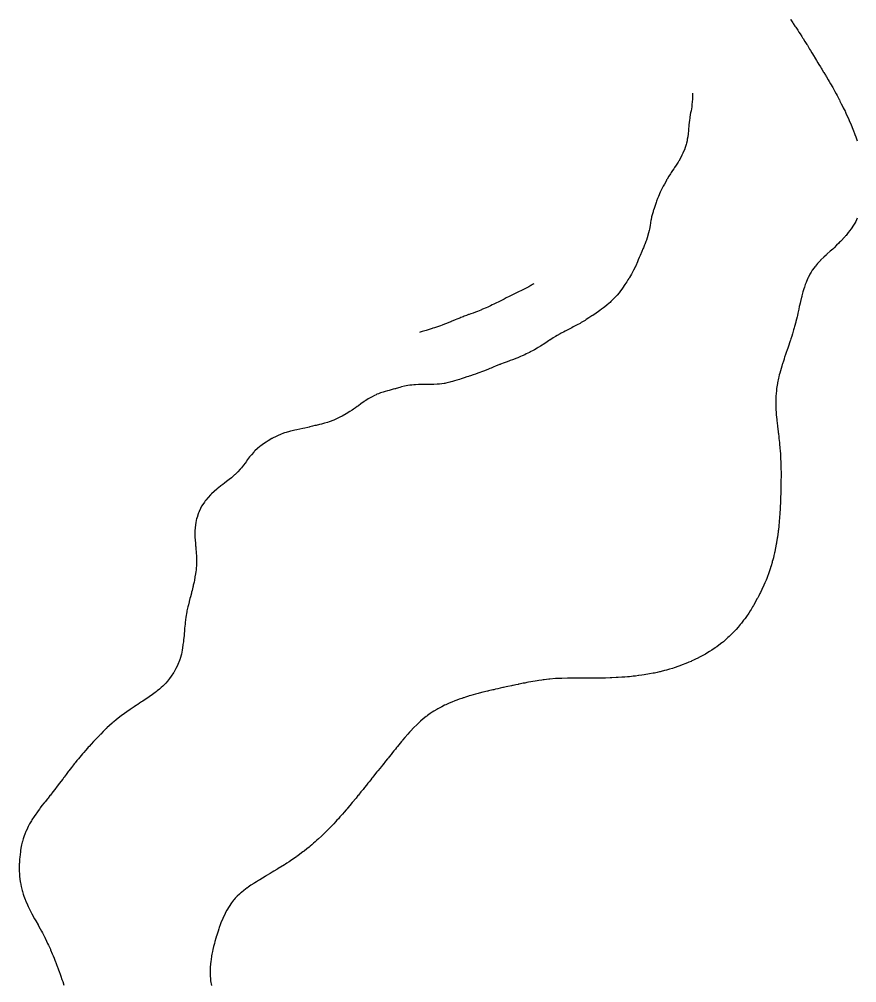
# Model space of a CAD drawing. Extents: x -717077 to -715000, y -984627 to -984000.
# Drawn here: x -717014.6 to -716878.6, y -984389.9 to -984233.4 of the extents above; entities that cross this region are included whole.
import ezdxf

# ---------------------------------------------------------------- set-up
doc = ezdxf.new("R2010")
doc.units = 0
doc.layers.add('buffer_B1_0_1_clip', color=7, linetype='Continuous')

msp = doc.modelspace()

# ---------------------------------------------------------------- linework, layer by layer
at = {"layer": 'buffer_B1_0_1_clip'}
for points in [[(-716889.37, -984233.4), (-716889.3, -984233.5), (-716888.98, -984233.98), (-716888.91, -984234.09), (-716888.63, -984234.5), (-716888.58, -984234.58), (-716888.5, -984234.69), (-716888.18, -984235.18), (-716887.97, -984235.5), (-716887.79, -984235.79), (-716887.5, -984236.21), (-716887.39, -984236.39), (-716887.32, -984236.5), (-716887.01, -984236.99), (-716887, -984237), (-716886.68, -984237.5), (-716886.61, -984237.61), (-716886.5, -984237.8), (-716886.24, -984238.24), (-716886.08, -984238.5), (-716885.87, -984238.87), (-716885.5, -984239.47), (-716885.49, -984239.49), (-716885.48, -984239.5), (-716885.45, -984239.55), (-716885.12, -984240.12), (-716884.89, -984240.5), (-716884.75, -984240.75), (-716884.5, -984241.12), (-716884.36, -984241.36), (-716884.28, -984241.5), (-716883.99, -984241.99), (-716883.93, -984242.07), (-716883.66, -984242.5), (-716883.6, -984242.6), (-716883.5, -984242.77), (-716883.23, -984243.23), (-716883.07, -984243.5), (-716882.87, -984243.87), (-716882.5, -984244.49), (-716882.5, -984244.5), (-716882.49, -984244.5), (-716882.49, -984244.51), (-716882.15, -984245.15), (-716881.95, -984245.5), (-716881.8, -984245.8), (-716881.5, -984246.33), (-716881.44, -984246.44), (-716881.41, -984246.5), (-716881.32, -984246.68), (-716881.11, -984247.11), (-716880.91, -984247.5), (-716880.78, -984247.78), (-716880.5, -984248.32), (-716880.44, -984248.44), (-716880.41, -984248.5), (-716880.34, -984248.66), (-716880.13, -984249.13), (-716879.96, -984249.5), (-716879.83, -984249.83), (-716879.54, -984250.46), (-716879.52, -984250.5), (-716879.51, -984250.51), (-716879.5, -984250.55), (-716879.23, -984251.23), (-716879.12, -984251.5), (-716878.95, -984251.95), (-716878.88, -984252.12), (-716878.73, -984252.5), (-716878.67, -984252.67), (-716878.5, -984253.12)], [(-716905.25, -984245.4), (-716905.25, -984245.5), (-716905.26, -984245.75), (-716905.27, -984246.27), (-716905.28, -984246.5), (-716905.29, -984246.71), (-716905.36, -984247.36), (-716905.37, -984247.5), (-716905.39, -984247.61), (-716905.5, -984248.26), (-716905.54, -984248.46), (-716905.55, -984248.5), (-716905.56, -984248.56), (-716905.68, -984249.32), (-716905.72, -984249.5), (-716905.75, -984249.75), (-716905.8, -984250.2), (-716905.84, -984250.5), (-716905.87, -984250.87), (-716905.89, -984251.11), (-716905.93, -984251.5), (-716905.98, -984251.98), (-716905.98, -984252.02), (-716906.04, -984252.5), (-716906.11, -984252.89), (-716906.15, -984253.15), (-716906.22, -984253.5), (-716906.28, -984253.72), (-716906.5, -984254.41), (-716906.52, -984254.48), (-716906.53, -984254.5), (-716906.56, -984254.56), (-716906.83, -984255.17), (-716906.98, -984255.5), (-716907.16, -984255.84), (-716907.5, -984256.45), (-716907.52, -984256.48), (-716907.53, -984256.5), (-716907.59, -984256.59), (-716907.91, -984257.09), (-716908.19, -984257.5), (-716908.31, -984257.69), (-716908.5, -984257.98), (-716908.71, -984258.29), (-716908.84, -984258.5), (-716909.09, -984258.91), (-716909.39, -984259.39), (-716909.46, -984259.5), (-716909.47, -984259.53), (-716909.5, -984259.58), (-716909.83, -984260.17), (-716910, -984260.5), (-716910.17, -984260.83), (-716910.5, -984261.49), (-716910.51, -984261.5), (-716910.51, -984261.5), (-716910.51, -984261.51), (-716910.8, -984262.2), (-716910.92, -984262.5), (-716911.08, -984262.92), (-716911.16, -984263.16), (-716911.28, -984263.5), (-716911.34, -984263.66), (-716911.5, -984264.13), (-716911.59, -984264.41), (-716911.62, -984264.5), (-716911.67, -984264.67), (-716911.81, -984265.19), (-716911.9, -984265.5), (-716911.99, -984265.99), (-716912, -984266), (-716912.09, -984266.5), (-716912.15, -984266.85), (-716912.21, -984267.21), (-716912.26, -984267.5), (-716912.31, -984267.69), (-716912.49, -984268.49), (-716912.49, -984268.5), (-716912.49, -984268.51), (-716912.5, -984268.53), (-716912.74, -984269.26), (-716912.83, -984269.5), (-716913.02, -984269.98), (-716913.04, -984270.04), (-716913.23, -984270.5), (-716913.31, -984270.69), (-716913.5, -984271.13), (-716913.61, -984271.39), (-716913.66, -984271.5), (-716913.78, -984271.78), (-716913.91, -984272.09), (-716914.07, -984272.5), (-716914.2, -984272.8), (-716914.47, -984273.47), (-716914.48, -984273.5), (-716914.49, -984273.51), (-716914.5, -984273.54), (-716914.82, -984274.18), (-716914.99, -984274.5), (-716915.17, -984274.83), (-716915.5, -984275.36), (-716915.55, -984275.45), (-716915.59, -984275.5), (-716915.74, -984275.74), (-716915.94, -984276.06), (-716916.23, -984276.5), (-716916.34, -984276.66), (-716916.5, -984276.89), (-716916.75, -984277.25), (-716916.93, -984277.5), (-716917.18, -984277.82), (-716917.5, -984278.2), (-716917.64, -984278.36), (-716917.77, -984278.5), (-716918.12, -984278.88), (-716918.5, -984279.26), (-716918.62, -984279.38), (-716918.77, -984279.5), (-716919.16, -984279.84), (-716919.5, -984280.13), (-716919.71, -984280.29), (-716920.01, -984280.5), (-716920.29, -984280.71), (-716920.5, -984280.86), (-716920.88, -984281.12), (-716921.46, -984281.5), (-716921.48, -984281.52), (-716921.5, -984281.53), (-716921.59, -984281.59), (-716922.08, -984281.92), (-716922.5, -984282.19), (-716922.69, -984282.31), (-716923.02, -984282.5), (-716923.32, -984282.68), (-716923.5, -984282.79), (-716923.97, -984283.04), (-716924.11, -984283.11), (-716924.5, -984283.32), (-716924.62, -984283.38), (-716924.86, -984283.5), (-716925.28, -984283.72), (-716925.5, -984283.84), (-716925.94, -984284.07), (-716926.2, -984284.2), (-716926.5, -984284.35), (-716926.59, -984284.41), (-716926.77, -984284.5), (-716927.23, -984284.77), (-716927.5, -984284.92), (-716927.86, -984285.14), (-716928.44, -984285.5), (-716928.48, -984285.52), (-716928.5, -984285.54), (-716928.62, -984285.62), (-716929.07, -984285.93), (-716929.5, -984286.21), (-716929.67, -984286.33), (-716929.96, -984286.5), (-716930.29, -984286.71), (-716930.5, -984286.84), (-716930.93, -984287.07), (-716931.24, -984287.24), (-716931.5, -984287.38), (-716931.58, -984287.42), (-716931.73, -984287.5), (-716932.24, -984287.76), (-716932.5, -984287.89), (-716932.92, -984288.08), (-716933.2, -984288.2), (-716933.5, -984288.33), (-716933.62, -984288.38), (-716933.93, -984288.5), (-716934.34, -984288.67), (-716934.5, -984288.73), (-716934.85, -984288.85), (-716935.07, -984288.93), (-716935.5, -984289.08), (-716935.81, -984289.19), (-716936.42, -984289.42), (-716936.5, -984289.45), (-716936.54, -984289.47), (-716936.62, -984289.5), (-716937.24, -984289.77), (-716937.5, -984289.87), (-716937.94, -984290.06), (-716938.14, -984290.14), (-716938.5, -984290.29), (-716938.65, -984290.35), (-716939.02, -984290.5), (-716939.36, -984290.64), (-716939.5, -984290.69), (-716939.79, -984290.79), (-716940.1, -984290.9), (-716940.5, -984291.03), (-716940.85, -984291.15), (-716941.3, -984291.3), (-716941.5, -984291.37), (-716941.6, -984291.41), (-716941.88, -984291.5), (-716942.34, -984291.66), (-716942.5, -984291.71), (-716942.8, -984291.8), (-716943.11, -984291.89), (-716943.5, -984292.01), (-716943.88, -984292.12), (-716944.22, -984292.22), (-716944.5, -984292.3), (-716944.66, -984292.34), (-716945.31, -984292.5), (-716945.46, -984292.54), (-716945.5, -984292.55), (-716945.55, -984292.55), (-716946.34, -984292.66), (-716946.5, -984292.68), (-716946.69, -984292.69), (-716947.28, -984292.73), (-716947.5, -984292.74), (-716947.74, -984292.74), (-716948.26, -984292.74), (-716948.5, -984292.74), (-716948.74, -984292.74), (-716949.26, -984292.74), (-716949.5, -984292.74), (-716949.75, -984292.75), (-716950.24, -984292.76), (-716950.5, -984292.77), (-716950.81, -984292.81), (-716951.15, -984292.85), (-716951.5, -984292.89), (-716952, -984293), (-716952.01, -984293), (-716952.5, -984293.12), (-716952.79, -984293.21), (-716953.38, -984293.38), (-716953.5, -984293.42), (-716953.57, -984293.43), (-716953.84, -984293.5), (-716954.36, -984293.64), (-716954.5, -984293.68), (-716954.75, -984293.75), (-716955.15, -984293.86), (-716955.5, -984293.96), (-716955.9, -984294.1), (-716956.22, -984294.22), (-716956.5, -984294.32), (-716956.62, -984294.38), (-716956.89, -984294.5), (-716957.29, -984294.71), (-716957.5, -984294.82), (-716957.93, -984295.07), (-716958.32, -984295.32), (-716958.5, -984295.43), (-716958.54, -984295.46), (-716958.59, -984295.5), (-716959.12, -984295.89), (-716959.5, -984296.17), (-716959.69, -984296.31), (-716959.95, -984296.5), (-716960.27, -984296.73), (-716960.5, -984296.88), (-716960.88, -984297.12), (-716961.5, -984297.5), (-716961.5, -984297.5), (-716961.5, -984297.5), (-716961.5, -984297.5), (-716962.15, -984297.85), (-716962.5, -984298.04), (-716962.82, -984298.18), (-716963.5, -984298.5), (-716963.5, -984298.5), (-716963.5, -984298.5), (-716963.51, -984298.5), (-716964.23, -984298.77), (-716964.5, -984298.87), (-716964.99, -984299.01), (-716965.01, -984299.01), (-716965.5, -984299.15), (-716965.79, -984299.22), (-716966.36, -984299.36), (-716966.5, -984299.39), (-716966.59, -984299.41), (-716966.93, -984299.5), (-716967.39, -984299.61), (-716967.5, -984299.64), (-716967.69, -984299.69), (-716968.18, -984299.82), (-716968.5, -984299.89), (-716969, -984300), (-716969, -984300), (-716969.5, -984300.1), (-716969.84, -984300.16), (-716970.25, -984300.25), (-716970.5, -984300.3), (-716970.66, -984300.34), (-716971.23, -984300.5), (-716971.44, -984300.56), (-716971.5, -984300.58), (-716971.64, -984300.64), (-716972.15, -984300.85), (-716972.5, -984300.99), (-716972.84, -984301.16), (-716973.45, -984301.45), (-716973.5, -984301.48), (-716973.52, -984301.48), (-716973.55, -984301.5), (-716974.13, -984301.87), (-716974.5, -984302.08), (-716974.75, -984302.25), (-716975.13, -984302.5), (-716975.34, -984302.66), (-716975.5, -984302.79), (-716975.88, -984303.13), (-716976.3, -984303.5), (-716976.4, -984303.6), (-716976.5, -984303.71), (-716976.86, -984304.14), (-716977.18, -984304.5), (-716977.32, -984304.69), (-716977.5, -984304.93), (-716977.74, -984305.26), (-716977.91, -984305.5), (-716978.16, -984305.84), (-716978.5, -984306.26), (-716978.61, -984306.39), (-716978.71, -984306.5), (-716979.09, -984306.91), (-716979.5, -984307.32), (-716979.6, -984307.4), (-716979.71, -984307.5), (-716980.13, -984307.87), (-716980.5, -984308.18), (-716980.68, -984308.32), (-716980.93, -984308.5), (-716981.24, -984308.76), (-716981.5, -984308.96), (-716981.81, -984309.19), (-716982.22, -984309.5), (-716982.37, -984309.63), (-716982.5, -984309.75), (-716982.91, -984310.09), (-716983.37, -984310.5), (-716983.44, -984310.57), (-716983.5, -984310.64), (-716983.91, -984311.09), (-716984.28, -984311.5), (-716984.37, -984311.63), (-716984.5, -984311.82), (-716984.77, -984312.23), (-716984.95, -984312.5), (-716985.13, -984312.87), (-716985.36, -984313.36), (-716985.43, -984313.5), (-716985.45, -984313.55), (-716985.5, -984313.72), (-716985.7, -984314.31), (-716985.76, -984314.5), (-716985.82, -984314.82), (-716985.89, -984315.12), (-716985.96, -984315.5), (-716986.01, -984316), (-716986.01, -984316.01), (-716986.05, -984316.5), (-716986.05, -984316.95), (-716986.05, -984317.05), (-716986.05, -984317.5), (-716986.01, -984317.99), (-716986.01, -984318.01), (-716985.97, -984318.5), (-716985.93, -984318.93), (-716985.91, -984319.09), (-716985.87, -984319.5), (-716985.84, -984319.84), (-716985.82, -984320.18), (-716985.79, -984320.5), (-716985.79, -984320.79), (-716985.78, -984321.22), (-716985.77, -984321.5), (-716985.78, -984321.78), (-716985.8, -984322.2), (-716985.82, -984322.5), (-716985.86, -984322.86), (-716985.89, -984323.11), (-716985.94, -984323.5), (-716986.03, -984323.98), (-716986.04, -984324.04), (-716986.12, -984324.5), (-716986.19, -984324.81), (-716986.3, -984325.3), (-716986.34, -984325.5), (-716986.37, -984325.63), (-716986.5, -984326.16), (-716986.57, -984326.43), (-716986.59, -984326.5), (-716986.62, -984326.62), (-716986.78, -984327.22), (-716986.86, -984327.5), (-716986.98, -984327.98), (-716986.99, -984328.02), (-716987.11, -984328.5), (-716987.18, -984328.82), (-716987.28, -984329.28), (-716987.33, -984329.5), (-716987.36, -984329.65), (-716987.5, -984330.5), (-716987.5, -984330.5), (-716987.5, -984330.5), (-716987.5, -984330.51), (-716987.62, -984331.39), (-716987.63, -984331.5), (-716987.64, -984331.64), (-716987.71, -984332.29), (-716987.73, -984332.5), (-716987.75, -984332.75), (-716987.79, -984333.21), (-716987.81, -984333.5), (-716987.85, -984333.85), (-716987.88, -984334.12), (-716987.91, -984334.5), (-716987.98, -984334.98), (-716987.98, -984335.02), (-716988.05, -984335.5), (-716988.12, -984335.88), (-716988.18, -984336.18), (-716988.24, -984336.5), (-716988.3, -984336.7), (-716988.5, -984337.43), (-716988.52, -984337.48), (-716988.52, -984337.5), (-716988.54, -984337.54), (-716988.8, -984338.2), (-716988.93, -984338.5), (-716989.12, -984338.88), (-716989.39, -984339.39), (-716989.45, -984339.5), (-716989.47, -984339.53), (-716989.5, -984339.58), (-716989.88, -984340.12), (-716990.15, -984340.5), (-716990.31, -984340.7), (-716990.5, -984340.93), (-716990.78, -984341.22), (-716991.04, -984341.5), (-716991.27, -984341.73), (-716991.5, -984341.95), (-716991.81, -984342.2), (-716992.17, -984342.5), (-716992.35, -984342.65), (-716992.5, -984342.77), (-716992.93, -984343.07), (-716993.45, -984343.45), (-716993.5, -984343.49), (-716993.51, -984343.49), (-716993.52, -984343.5), (-716994.12, -984343.88), (-716994.5, -984344.14), (-716994.72, -984344.28), (-716995.05, -984344.5), (-716995.33, -984344.68), (-716995.5, -984344.8), (-716995.93, -984345.07), (-716996.38, -984345.38), (-716996.5, -984345.46), (-716996.52, -984345.48), (-716996.56, -984345.5), (-716997.12, -984345.88), (-716997.5, -984346.17), (-716997.69, -984346.31), (-716997.94, -984346.5), (-716998.27, -984346.74), (-716998.5, -984346.92), (-716998.83, -984347.18), (-716999.2, -984347.5), (-716999.37, -984347.63), (-716999.5, -984347.75), (-716999.9, -984348.1), (-717000.32, -984348.5), (-717000.42, -984348.59), (-717000.5, -984348.67), (-717000.92, -984349.08), (-717001.33, -984349.5), (-717001.42, -984349.58), (-717001.5, -984349.67), (-717001.91, -984350.09), (-717002.29, -984350.5), (-717002.39, -984350.61), (-717002.5, -984350.73), (-717002.88, -984351.12), (-717003.21, -984351.5), (-717003.35, -984351.65), (-717003.5, -984351.82), (-717003.83, -984352.18), (-717004.1, -984352.5), (-717004.29, -984352.71), (-717004.5, -984352.96), (-717004.75, -984353.25), (-717004.96, -984353.5), (-717005.21, -984353.79), (-717005.5, -984354.16), (-717005.65, -984354.35), (-717005.77, -984354.5), (-717006.09, -984354.91), (-717006.5, -984355.47), (-717006.52, -984355.49), (-717006.53, -984355.5), (-717006.6, -984355.6), (-717006.95, -984356.05), (-717007.27, -984356.5), (-717007.37, -984356.63), (-717007.5, -984356.81), (-717007.8, -984357.2), (-717008.02, -984357.5), (-717008.23, -984357.77), (-717008.5, -984358.13), (-717008.67, -984358.34), (-717008.8, -984358.5), (-717009.11, -984358.89), (-717009.5, -984359.41), (-717009.54, -984359.46), (-717009.58, -984359.5), (-717009.89, -984359.89), (-717009.99, -984360.01), (-717010.37, -984360.5), (-717010.42, -984360.58), (-717010.5, -984360.68), (-717010.87, -984361.13), (-717011.16, -984361.5), (-717011.3, -984361.7), (-717011.5, -984361.98), (-717011.73, -984362.28), (-717011.89, -984362.5), (-717012.13, -984362.87), (-717012.5, -984363.44), (-717012.52, -984363.48), (-717012.54, -984363.5), (-717012.59, -984363.59), (-717012.89, -984364.11), (-717013.1, -984364.5), (-717013.23, -984364.77), (-717013.5, -984365.38), (-717013.54, -984365.46), (-717013.56, -984365.5), (-717013.59, -984365.59), (-717013.81, -984366.19), (-717013.92, -984366.5), (-717014.05, -984366.95), (-717014.08, -984367.08), (-717014.19, -984367.5), (-717014.24, -984367.76), (-717014.34, -984368.34), (-717014.37, -984368.5), (-717014.38, -984368.62), (-717014.48, -984369.48), (-717014.48, -984369.5), (-717014.48, -984369.52), (-717014.5, -984369.8), (-717014.54, -984370.46), (-717014.55, -984370.5), (-717014.55, -984370.55), (-717014.56, -984371.45), (-717014.56, -984371.5), (-717014.51, -984372.5), (-717014.51, -984372.51), (-717014.5, -984372.59), (-717014.4, -984373.5), (-717014.38, -984373.63), (-717014.26, -984374.26), (-717014.21, -984374.5), (-717014.1, -984374.9), (-717014.06, -984375.06), (-717013.94, -984375.5), (-717013.82, -984375.82), (-717013.61, -984376.39), (-717013.57, -984376.5), (-717013.55, -984376.55), (-717013.5, -984376.65), (-717013.24, -984377.24), (-717013.13, -984377.5), (-717012.92, -984377.92), (-717012.75, -984378.26), (-717012.62, -984378.5), (-717012.58, -984378.58), (-717012.5, -984378.7), (-717012.07, -984379.5), (-717011.86, -984379.86), (-717011.5, -984380.48), (-717011.49, -984380.49), (-717011.49, -984380.5), (-717011.47, -984380.53), (-717011.14, -984381.14), (-717010.95, -984381.5), (-717010.8, -984381.8), (-717010.5, -984382.35), (-717010.45, -984382.45), (-717010.43, -984382.5), (-717010.36, -984382.64), (-717010.13, -984383.13), (-717009.95, -984383.5), (-717009.81, -984383.81), (-717009.5, -984384.46), (-717009.49, -984384.49), (-717009.49, -984384.5), (-717009.47, -984384.53), (-717009.2, -984385.2), (-717009.07, -984385.5), (-717008.9, -984385.91), (-717008.77, -984386.23), (-717008.66, -984386.5), (-717008.62, -984386.62), (-717008.5, -984386.91), (-717008.35, -984387.35), (-717008.29, -984387.5), (-717008.18, -984387.82), (-717008.09, -984388.09), (-717007.94, -984388.5), (-717007.83, -984388.83), (-717007.63, -984389.38), (-717007.58, -984389.5), (-717007.56, -984389.56), (-717007.5, -984389.71), (-717007.3, -984390.3)], [(-716878.5, -984265.72), (-716878.77, -984266.23), (-716878.93, -984266.5), (-716879.14, -984266.86), (-716879.5, -984267.43), (-716879.53, -984267.47), (-716879.55, -984267.5), (-716879.72, -984267.72), (-716879.97, -984268.04), (-716880.33, -984268.5), (-716880.41, -984268.59), (-716880.5, -984268.71), (-716881.25, -984269.5), (-716881.37, -984269.63), (-716881.5, -984269.77), (-716881.88, -984270.12), (-716882.28, -984270.5), (-716882.39, -984270.61), (-716882.5, -984270.72), (-716882.92, -984271.08), (-716883.37, -984271.5), (-716883.43, -984271.57), (-716883.5, -984271.64), (-716883.96, -984272.04), (-716884.41, -984272.5), (-716884.46, -984272.55), (-716884.5, -984272.6), (-716884.94, -984273.06), (-716885.31, -984273.5), (-716885.4, -984273.61), (-716885.5, -984273.76), (-716885.82, -984274.18), (-716886.02, -984274.5), (-716886.2, -984274.8), (-716886.5, -984275.4), (-716886.53, -984275.47), (-716886.55, -984275.5), (-716886.58, -984275.58), (-716886.83, -984276.17), (-716886.95, -984276.5), (-716887.09, -984276.91), (-716887.17, -984277.17), (-716887.27, -984277.5), (-716887.33, -984277.67), (-716887.5, -984278.34), (-716887.53, -984278.47), (-716887.54, -984278.5), (-716887.55, -984278.55), (-716887.74, -984279.27), (-716887.79, -984279.5), (-716887.87, -984279.87), (-716887.92, -984280.08), (-716888.01, -984280.5), (-716888.11, -984280.9), (-716888.16, -984281.16), (-716888.24, -984281.5), (-716888.29, -984281.71), (-716888.47, -984282.47), (-716888.48, -984282.5), (-716888.48, -984282.52), (-716888.5, -984282.58), (-716888.69, -984283.31), (-716888.75, -984283.5), (-716888.85, -984283.85), (-716888.92, -984284.08), (-716889.05, -984284.5), (-716889.15, -984284.85), (-716889.29, -984285.29), (-716889.36, -984285.5), (-716889.39, -984285.61), (-716889.5, -984285.94), (-716889.64, -984286.36), (-716889.7, -984286.5), (-716889.8, -984286.8), (-716889.9, -984287.1), (-716890.04, -984287.5), (-716890.16, -984287.84), (-716890.31, -984288.31), (-716890.37, -984288.5), (-716890.4, -984288.6), (-716890.5, -984288.93), (-716890.64, -984289.36), (-716890.69, -984289.5), (-716890.77, -984289.77), (-716890.88, -984290.12), (-716891, -984290.5), (-716891.1, -984290.9), (-716891.17, -984291.17), (-716891.25, -984291.5), (-716891.3, -984291.71), (-716891.44, -984292.44), (-716891.45, -984292.5), (-716891.46, -984292.54), (-716891.5, -984292.83), (-716891.6, -984293.4), (-716891.61, -984293.5), (-716891.63, -984293.63), (-716891.7, -984294.3), (-716891.72, -984294.5), (-716891.72, -984294.72), (-716891.75, -984295.25), (-716891.75, -984295.5), (-716891.75, -984295.75), (-716891.75, -984296.25), (-716891.74, -984296.5), (-716891.72, -984296.72), (-716891.68, -984297.32), (-716891.67, -984297.5), (-716891.65, -984297.65), (-716891.58, -984298.42), (-716891.57, -984298.5), (-716891.56, -984298.56), (-716891.5, -984299.03), (-716891.45, -984299.45), (-716891.45, -984299.5), (-716891.44, -984299.56), (-716891.35, -984300.35), (-716891.34, -984300.5), (-716891.32, -984300.68), (-716891.25, -984301.25), (-716891.23, -984301.5), (-716891.19, -984301.81), (-716891.15, -984302.15), (-716891.12, -984302.5), (-716891.08, -984302.92), (-716891.07, -984303.07), (-716891.03, -984303.5), (-716891, -984304), (-716891, -984304), (-716890.97, -984304.5), (-716890.95, -984304.95), (-716890.94, -984305.06), (-716890.92, -984305.5), (-716890.91, -984305.91), (-716890.91, -984306.09), (-716890.9, -984306.5), (-716890.89, -984306.89), (-716890.89, -984307.11), (-716890.89, -984307.5), (-716890.89, -984307.89), (-716890.9, -984308.1), (-716890.9, -984308.5), (-716890.91, -984308.91), (-716890.91, -984309.09), (-716890.92, -984309.5), (-716890.92, -984309.92), (-716890.93, -984310.07), (-716890.94, -984310.5), (-716890.95, -984310.95), (-716890.96, -984311.05), (-716890.97, -984311.5), (-716891, -984312), (-716891, -984312.01), (-716891.02, -984312.5), (-716891.04, -984312.96), (-716891.05, -984313.05), (-716891.07, -984313.5), (-716891.1, -984313.9), (-716891.12, -984314.12), (-716891.14, -984314.5), (-716891.17, -984314.83), (-716891.21, -984315.21), (-716891.23, -984315.5), (-716891.26, -984315.74), (-716891.32, -984316.32), (-716891.34, -984316.5), (-716891.36, -984316.64), (-716891.47, -984317.47), (-716891.47, -984317.5), (-716891.47, -984317.53), (-716891.5, -984317.69), (-716891.61, -984318.39), (-716891.63, -984318.5), (-716891.66, -984318.66), (-716891.77, -984319.23), (-716891.82, -984319.5), (-716891.91, -984319.91), (-716891.94, -984320.06), (-716892.04, -984320.5), (-716892.13, -984320.87), (-716892.22, -984321.22), (-716892.3, -984321.5), (-716892.34, -984321.66), (-716892.5, -984322.2), (-716892.57, -984322.43), (-716892.6, -984322.5), (-716892.65, -984322.65), (-716892.83, -984323.17), (-716892.94, -984323.5), (-716893.1, -984323.9), (-716893.21, -984324.21), (-716893.32, -984324.5), (-716893.37, -984324.63), (-716893.5, -984324.93), (-716893.68, -984325.32), (-716893.75, -984325.5), (-716893.99, -984325.99), (-716894, -984326.01), (-716894.23, -984326.5), (-716894.32, -984326.68), (-716894.5, -984327.06), (-716894.66, -984327.35), (-716894.74, -984327.5), (-716895.01, -984327.99), (-716895.03, -984328.04), (-716895.29, -984328.5), (-716895.37, -984328.63), (-716895.5, -984328.86), (-716895.75, -984329.25), (-716895.9, -984329.5), (-716896.14, -984329.86), (-716896.5, -984330.4), (-716896.54, -984330.46), (-716896.57, -984330.5), (-716896.78, -984330.78), (-716896.97, -984331.03), (-716897.32, -984331.5), (-716897.4, -984331.6), (-716897.5, -984331.72), (-716897.86, -984332.14), (-716898.18, -984332.5), (-716898.33, -984332.67), (-716898.5, -984332.85), (-716898.82, -984333.18), (-716899.14, -984333.5), (-716899.33, -984333.67), (-716899.5, -984333.84), (-716899.85, -984334.15), (-716900.25, -984334.5), (-716900.39, -984334.61), (-716900.5, -984334.71), (-716900.96, -984335.05), (-716901.33, -984335.33), (-716901.5, -984335.46), (-716901.53, -984335.47), (-716901.56, -984335.5), (-716902.13, -984335.87), (-716902.5, -984336.11), (-716902.75, -984336.25), (-716903.16, -984336.5), (-716903.38, -984336.62), (-716903.5, -984336.69), (-716903.9, -984336.9), (-716904.03, -984336.97), (-716904.5, -984337.22), (-716904.69, -984337.31), (-716905.1, -984337.5), (-716905.37, -984337.63), (-716905.5, -984337.69), (-716905.83, -984337.83), (-716906.07, -984337.93), (-716906.5, -984338.12), (-716906.78, -984338.23), (-716907.49, -984338.5), (-716907.5, -984338.5), (-716907.5, -984338.5), (-716907.5, -984338.5), (-716908.25, -984338.75), (-716908.5, -984338.83), (-716908.97, -984338.97), (-716909.02, -984338.98), (-716909.5, -984339.12), (-716909.8, -984339.2), (-716910.34, -984339.34), (-716910.5, -984339.38), (-716910.6, -984339.41), (-716911.01, -984339.5), (-716911.41, -984339.59), (-716911.5, -984339.61), (-716911.63, -984339.63), (-716912.26, -984339.74), (-716912.5, -984339.79), (-716912.84, -984339.84), (-716913.12, -984339.88), (-716913.5, -984339.95), (-716913.99, -984340.01), (-716914.01, -984340.01), (-716914.5, -984340.08), (-716914.88, -984340.12), (-716915.15, -984340.15), (-716915.5, -984340.19), (-716915.79, -984340.21), (-716916.25, -984340.25), (-716916.5, -984340.26), (-716916.72, -984340.28), (-716917.32, -984340.32), (-716917.5, -984340.33), (-716917.67, -984340.33), (-716918.37, -984340.37), (-716918.5, -984340.37), (-716918.63, -984340.37), (-716919.4, -984340.4), (-716919.5, -984340.4), (-716919.6, -984340.4), (-716920.42, -984340.42), (-716920.5, -984340.42), (-716920.58, -984340.43), (-716921.44, -984340.44), (-716921.5, -984340.44), (-716921.56, -984340.44), (-716922.44, -984340.44), (-716922.5, -984340.44), (-716922.56, -984340.44), (-716923.43, -984340.43), (-716923.5, -984340.43), (-716923.57, -984340.43), (-716924.43, -984340.43), (-716924.5, -984340.43), (-716924.57, -984340.43), (-716925.43, -984340.43), (-716925.5, -984340.43), (-716925.57, -984340.43), (-716926.46, -984340.46), (-716926.5, -984340.46), (-716926.54, -984340.46), (-716927.42, -984340.5), (-716927.5, -984340.5), (-716927.5, -984340.5), (-716927.5, -984340.5), (-716928.41, -984340.59), (-716928.5, -984340.6), (-716928.61, -984340.61), (-716929.32, -984340.68), (-716929.5, -984340.7), (-716929.74, -984340.74), (-716930.2, -984340.81), (-716930.5, -984340.85), (-716931.5, -984341.02), (-716931.91, -984341.09), (-716932.14, -984341.14), (-716932.5, -984341.21), (-716932.75, -984341.26), (-716933.39, -984341.39), (-716933.5, -984341.41), (-716933.58, -984341.43), (-716933.93, -984341.5), (-716934.4, -984341.6), (-716934.5, -984341.62), (-716934.65, -984341.65), (-716935.22, -984341.78), (-716935.5, -984341.84), (-716935.94, -984341.94), (-716936.04, -984341.96), (-716936.5, -984342.06), (-716936.86, -984342.14), (-716937.23, -984342.23), (-716937.5, -984342.3), (-716937.67, -984342.33), (-716938.39, -984342.5), (-716938.48, -984342.52), (-716938.5, -984342.53), (-716938.53, -984342.53), (-716939.28, -984342.72), (-716939.87, -984342.87), (-716940.08, -984342.92), (-716940.5, -984343.03), (-716940.87, -984343.13), (-716941.24, -984343.24), (-716941.5, -984343.32), (-716941.64, -984343.36), (-716942.09, -984343.5), (-716942.4, -984343.6), (-716942.5, -984343.63), (-716942.71, -984343.71), (-716943.14, -984343.86), (-716943.5, -984343.99), (-716943.87, -984344.13), (-716944.31, -984344.31), (-716944.5, -984344.39), (-716944.58, -984344.42), (-716944.76, -984344.5), (-716945.28, -984344.73), (-716945.5, -984344.83), (-716945.94, -984345.06), (-716946.18, -984345.18), (-716946.5, -984345.35), (-716946.6, -984345.4), (-716946.76, -984345.5), (-716947.23, -984345.77), (-716947.5, -984345.95), (-716947.83, -984346.17), (-716948.28, -984346.5), (-716948.41, -984346.59), (-716948.5, -984346.66), (-716948.97, -984347.03), (-716949.43, -984347.43), (-716949.5, -984347.49), (-716949.51, -984347.5), (-716949.51, -984347.5), (-716950.02, -984347.98), (-716950.5, -984348.45), (-716950.53, -984348.47), (-716950.55, -984348.5), (-716951.01, -984348.99), (-716951.19, -984349.19), (-716951.47, -984349.5), (-716951.49, -984349.52), (-716951.5, -984349.53), (-716951.95, -984350.05), (-716952.32, -984350.5), (-716952.4, -984350.6), (-716952.5, -984350.71), (-716953.14, -984351.5), (-716953.31, -984351.7), (-716953.5, -984351.93), (-716953.75, -984352.25), (-716953.95, -984352.5), (-716954.2, -984352.8), (-716954.5, -984353.19), (-716954.64, -984353.36), (-716954.75, -984353.5), (-716955.09, -984353.91), (-716955.5, -984354.43), (-716955.53, -984354.47), (-716955.56, -984354.5), (-716955.83, -984354.83), (-716955.98, -984355.02), (-716956.37, -984355.5), (-716956.43, -984355.57), (-716956.5, -984355.66), (-716956.87, -984356.13), (-716957.17, -984356.5), (-716957.31, -984356.69), (-716957.5, -984356.93), (-716957.76, -984357.24), (-716957.95, -984357.5), (-716958.2, -984357.8), (-716958.5, -984358.19), (-716958.64, -984358.36), (-716958.75, -984358.5), (-716959.09, -984358.91), (-716959.5, -984359.42), (-716959.54, -984359.46), (-716959.57, -984359.5), (-716959.89, -984359.89), (-716959.99, -984360.01), (-716960.39, -984360.5), (-716960.44, -984360.56), (-716960.5, -984360.63), (-716960.9, -984361.11), (-716961.22, -984361.5), (-716961.35, -984361.65), (-716961.5, -984361.83), (-716961.81, -984362.19), (-716962.08, -984362.5), (-716962.5, -984362.97), (-716962.75, -984363.25), (-716962.98, -984363.5), (-716963.23, -984363.77), (-716963.5, -984364.06), (-716963.72, -984364.29), (-716963.92, -984364.5), (-716964.21, -984364.79), (-716964.5, -984365.09), (-716964.7, -984365.3), (-716964.91, -984365.5), (-716965.21, -984365.79), (-716965.5, -984366.07), (-716965.96, -984366.5), (-716966.24, -984366.76), (-716966.5, -984367), (-716966.77, -984367.23), (-716967.08, -984367.5), (-716967.31, -984367.69), (-716967.5, -984367.85), (-716967.86, -984368.14), (-716968.32, -984368.5), (-716968.42, -984368.58), (-716968.5, -984368.65), (-716968.99, -984369.01), (-716969.08, -984369.08), (-716969.5, -984369.39), (-716969.56, -984369.44), (-716969.65, -984369.5), (-716970.5, -984370.09), (-716970.75, -984370.25), (-716971.14, -984370.5), (-716971.36, -984370.64), (-716971.5, -984370.73), (-716972.5, -984371.35), (-716972.6, -984371.4), (-716972.76, -984371.5), (-716973.22, -984371.78), (-716973.5, -984371.95), (-716973.85, -984372.15), (-716974.43, -984372.5), (-716974.47, -984372.53), (-716974.5, -984372.55), (-716974.62, -984372.62), (-716975.09, -984372.91), (-716975.5, -984373.16), (-716975.72, -984373.28), (-716976.07, -984373.5), (-716976.33, -984373.67), (-716976.5, -984373.78), (-716976.94, -984374.07), (-716977.38, -984374.38), (-716977.5, -984374.46), (-716977.52, -984374.48), (-716977.55, -984374.5), (-716978.1, -984374.91), (-716978.5, -984375.23), (-716978.65, -984375.35), (-716978.82, -984375.5), (-716979.17, -984375.83), (-716979.5, -984376.18), (-716979.65, -984376.35), (-716979.78, -984376.5), (-716980.09, -984376.91), (-716980.5, -984377.5), (-716980.5, -984377.5), (-716980.5, -984377.5), (-716980.5, -984377.5), (-716980.87, -984378.13), (-716981.06, -984378.5), (-716981.21, -984378.79), (-716981.5, -984379.43), (-716981.52, -984379.48), (-716981.53, -984379.5), (-716981.55, -984379.55), (-716981.81, -984380.19), (-716981.93, -984380.5), (-716982.08, -984380.92), (-716982.16, -984381.16), (-716982.28, -984381.5), (-716982.34, -984381.66), (-716982.5, -984382.17), (-716982.58, -984382.42), (-716982.6, -984382.5), (-716982.64, -984382.64), (-716982.8, -984383.2), (-716982.88, -984383.5), (-716983, -984384), (-716983, -984384), (-716983.13, -984384.5), (-716983.19, -984384.82), (-716983.28, -984385.28), (-716983.33, -984385.5), (-716983.35, -984385.65), (-716983.48, -984386.48), (-716983.48, -984386.5), (-716983.48, -984386.52), (-716983.5, -984386.78), (-716983.55, -984387.45), (-716983.56, -984387.5), (-716983.56, -984387.56), (-716983.56, -984388.44), (-716983.56, -984388.5), (-716983.56, -984388.56), (-716983.51, -984389.49), (-716983.51, -984389.5), (-716983.51, -984389.51), (-716983.5, -984389.56), (-716983.37, -984390.37)], [(-716931.02, -984276.39), (-716931.21, -984276.5), (-716931.4, -984276.6), (-716931.5, -984276.66), (-716931.84, -984276.84), (-716932.05, -984276.95), (-716932.5, -984277.19), (-716932.71, -984277.29), (-716933.14, -984277.5), (-716933.38, -984277.62), (-716933.5, -984277.68), (-716933.86, -984277.86), (-716934.05, -984277.96), (-716934.5, -984278.18), (-716934.71, -984278.29), (-716935.15, -984278.5), (-716935.39, -984278.61), (-716935.5, -984278.67), (-716935.85, -984278.85), (-716936.05, -984278.95), (-716936.5, -984279.18), (-716936.72, -984279.28), (-716937.18, -984279.5), (-716937.4, -984279.6), (-716937.5, -984279.65), (-716937.8, -984279.8), (-716938.07, -984279.93), (-716938.5, -984280.14), (-716938.75, -984280.25), (-716939.33, -984280.5), (-716939.45, -984280.55), (-716939.5, -984280.57), (-716939.63, -984280.63), (-716940.15, -984280.85), (-716940.5, -984280.99), (-716940.88, -984281.12), (-716941.25, -984281.25), (-716941.5, -984281.34), (-716941.62, -984281.38), (-716941.95, -984281.5), (-716942.35, -984281.65), (-716942.5, -984281.71), (-716942.85, -984281.85), (-716943.06, -984281.94), (-716943.5, -984282.12), (-716943.77, -984282.23), (-716944.42, -984282.5), (-716944.48, -984282.52), (-716944.5, -984282.53), (-716944.56, -984282.56), (-716945.18, -984282.82), (-716945.5, -984282.95), (-716945.91, -984283.09), (-716946.17, -984283.17), (-716946.5, -984283.28), (-716946.66, -984283.34), (-716947.16, -984283.5), (-716947.41, -984283.59), (-716947.5, -984283.61), (-716947.67, -984283.67), (-716948.16, -984283.84), (-716948.5, -984283.95), (-716948.92, -984284.08), (-716949.14, -984284.13), (-716949.5, -984284.24), (-716949.56, -984284.26)]]:
    msp.add_lwpolyline(points, dxfattribs=at)

doc.saveas('drawing.dxf')
